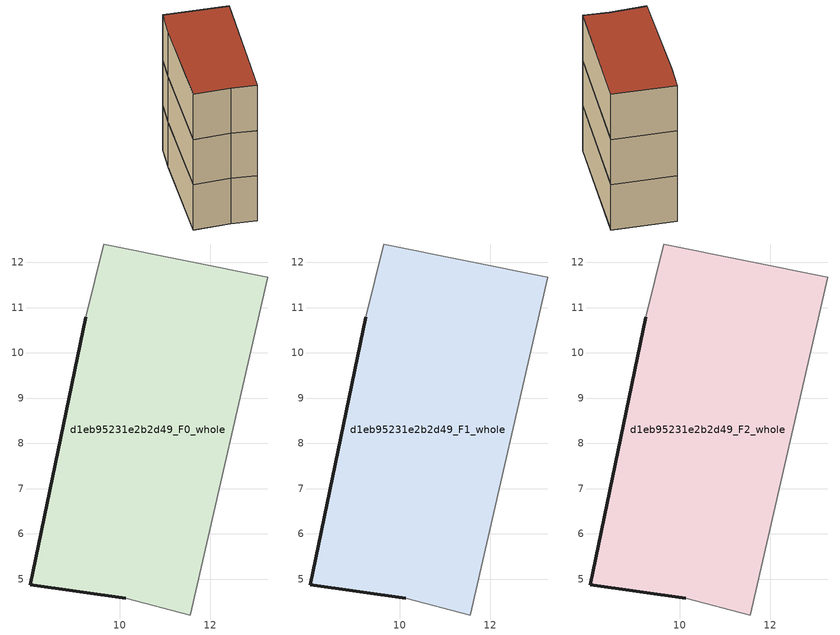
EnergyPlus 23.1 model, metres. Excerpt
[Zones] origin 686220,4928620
d1eb95231e2b2d49_F0_whole
 floor ground (EU_floor_Construction): 11.56,4.21 13.27,11.67 9.64,12.41 9.25,10.79 8.02,4.88 10.13,4.58 z0
 wall outside (EU_wall_Construction): 10.13,4.58 8.02,4.88 9.25,10.79 z0:3
 wall adiabatic (EU_wall_Construction): 9.25,10.79 9.64,12.41 13.27,11.67 11.56,4.21 10.13,4.58 z0:3
d1eb95231e2b2d49_F1_whole
 floor to d1eb95231e2b2d49_F0_whole (EU_floor_Construction): 11.56,4.21 13.27,11.67 9.64,12.41 9.25,10.79 8.02,4.88 10.13,4.58 z3
 wall outside (EU_wall_Construction): 10.13,4.58 8.02,4.88 9.25,10.79 z3:6
 wall adiabatic (EU_wall_Construction): 9.25,10.79 9.64,12.41 13.27,11.67 11.56,4.21 10.13,4.58 z3:6
d1eb95231e2b2d49_F2_whole
 floor to d1eb95231e2b2d49_F1_whole (EU_floor_Construction): 11.56,4.21 13.27,11.67 9.64,12.41 9.25,10.79 8.02,4.88 10.13,4.58 z6
 wall outside (EU_wall_Construction): 10.13,4.58 8.02,4.88 9.25,10.79 z6:9
 wall adiabatic (EU_wall_Construction): 9.25,10.79 9.64,12.41 13.27,11.67 11.56,4.21 10.13,4.58 z6:9
 roof outside (EU_roof_Construction): 13.27,11.67 11.56,4.21 10.13,4.58 8.02,4.88 9.25,10.79 9.64,12.41 z9
[Building]
EU S2 Campaign: North Axis=0; Terrain=City; Solar Distribution=FullExterior
[Site:Location]
Bologna: Latitude=44.5; Longitude=11.25; Time Zone=1; Elevation=37
[SizingPeriod:WeatherFileDays]
AnnualSizingPeriod: Begin Month=1; Begin Day of Month=1; End Month=12; End Day of Month=31; Day of Week for Start Day=Monday; Use Weather File Daylight Saving Period=No; Use Weather File Rain and Snow Indicators=No
[MATERIAL]
EU_InternalMass_Material: Roughness=MediumRough; Thickness=0.1; Conductivity=1; Density=1800; Specific Heat=900; Thermal Absorptance=0.9; Solar Absorptance=0.7; Visible Absorptance=0.7
[MATERIAL:NOMASS] Roughness=MediumRough; Thermal Absorptance=0.9; Solar Absorptance=0.7; Visible Absorptance=0.7
Name | Thermal Resistance
EU_wall_NoMass | 0.937881
EU_roof_NoMass | 0.548572
EU_floor_NoMass | 0.71348
[CONSTRUCTION]
EU_wall_Construction: EU_wall_NoMass
EU_roof_Construction: EU_roof_NoMass
EU_floor_Construction: EU_floor_NoMass
EU_InternalMass_Construction: EU_InternalMass_Material
[ZONE] Type=1; Multiplier=1; Ceiling Height=autocalculate; Volume=84.0725; Floor Area=autocalculate; Part of Total Floor Area=Yes
d1eb95231e2b2d49_F0_whole; d1eb95231e2b2d49_F1_whole; d1eb95231e2b2d49_F2_whole
[INTERNALMASS] Construction=EU_InternalMass_Construction; Surface Area=28.0237
Name | Zone or ZoneList
d1eb95231e2b2d49_F0_whole_EU_InternalMass | d1eb95231e2b2d49_F0_whole
d1eb95231e2b2d49_F1_whole_EU_InternalMass | d1eb95231e2b2d49_F1_whole
d1eb95231e2b2d49_F2_whole_EU_InternalMass | d1eb95231e2b2d49_F2_whole
[OTHEREQUIPMENT] Fuel Type=Electricity; Design Level Calculation Method=Watts/Area; Power per Zone Floor Area=1; Fraction Latent=0; Fraction Radiant=0; Fraction Lost=0; Carbon Dioxide Generation Rate=0; EndUse Subcategory=EU_Step8_InternalGains
Name | Zone or ZoneList or Space or SpaceList | Schedule
EU_Step8_InternalGain_d1eb95231e2b2d49_F0_whole_f000 | d1eb95231e2b2d49_F0_whole | EU_Step8_GainSchedule_d1eb95231e2b2d49_F0_whole_f000
EU_Step8_InternalGain_d1eb95231e2b2d49_F1_whole_f000 | d1eb95231e2b2d49_F1_whole | EU_Step8_GainSchedule_d1eb95231e2b2d49_F1_whole_f000
EU_Step8_InternalGain_d1eb95231e2b2d49_F2_whole_f000 | d1eb95231e2b2d49_F2_whole | EU_Step8_GainSchedule_d1eb95231e2b2d49_F2_whole_f000
[ZONEVENTILATION:DESIGNFLOWRATE] Schedule=EU_AlwaysOn; Design Flow Rate Calculation Method=AirChanges/Hour; Air Changes per Hour=0.687892; Ventilation Type=Natural; Fan Pressure Rise=0; Fan Total Efficiency=1; Constant Term Coefficient=1; Temperature Term Coefficient=0; Velocity Term Coefficient=0; Velocity Squared Term Coefficient=0; Minimum Indoor Temperature=-100; Maximum Indoor Temperature=100; Delta Temperature=-100; Minimum Outdoor Temperature=-100; Maximum Outdoor Temperature=100; Maximum Wind Speed=40
Name | Zone or ZoneList or Space or SpaceList
EU_ConstantAir_d1eb95231e2b2d49_F0_whole | d1eb95231e2b2d49_F0_whole
EU_ConstantAir_d1eb95231e2b2d49_F1_whole | d1eb95231e2b2d49_F1_whole
EU_ConstantAir_d1eb95231e2b2d49_F2_whole | d1eb95231e2b2d49_F2_whole
[HVACTEMPLATE:THERMOSTAT] Constant Heating Setpoint=20; Constant Cooling Setpoint=50
EU_HeatOnly_d1eb95231e2b2d49_F0_whole; EU_HeatOnly_d1eb95231e2b2d49_F1_whole; EU_HeatOnly_d1eb95231e2b2d49_F2_whole
[HVACTEMPLATE:ZONE:IDEALLOADSAIRSYSTEM] System Availability Schedule=EU_AlwaysOn; Maximum Heating Supply Air Temperature=50; Minimum Cooling Supply Air Temperature=13; Maximum Heating Supply Air Humidity Ratio=0.0156; Minimum Cooling Supply Air Humidity Ratio=0.0077; Heating Limit=NoLimit; Cooling Limit=NoLimit; Heating Availability Schedule=EU_AlwaysOn; Cooling Availability Schedule=EU_CoolingOff; Dehumidification Control Type=ConstantSensibleHeatRatio; Cooling Sensible Heat Ratio=0.7; Dehumidification Setpoint=60; Humidification Control Type=None; Humidification Setpoint=30; Outdoor Air Method=None; Outdoor Air Flow Rate per Person=0.00944; Outdoor Air Flow Rate per Zone Floor Area=0; Outdoor Air Flow Rate per Zone=0; Demand Controlled Ventilation Type=None; Outdoor Air Economizer Type=NoEconomizer; Heat Recovery Type=None; Sensible Heat Recovery Effectiveness=0.7; Latent Heat Recovery Effectiveness=0.65
Name | Template Thermostat
d1eb95231e2b2d49_F0_whole | EU_HeatOnly_d1eb95231e2b2d49_F0_whole
d1eb95231e2b2d49_F1_whole | EU_HeatOnly_d1eb95231e2b2d49_F1_whole
d1eb95231e2b2d49_F2_whole | EU_HeatOnly_d1eb95231e2b2d49_F2_whole
[SIZING:ZONE] Zone Cooling Design Supply Air Temperature Input Method=SupplyAirTemperature; Zone Cooling Design Supply Air Temperature=13; Zone Heating Design Supply Air Temperature Input Method=SupplyAirTemperature; Zone Heating Design Supply Air Temperature=50; Zone Cooling Design Supply Air Humidity Ratio=0.008; Zone Heating Design Supply Air Humidity Ratio=0.008; Cooling Design Air Flow Method=DesignDay; Cooling Design Air Flow Rate=0; Cooling Minimum Air Flow per Zone Floor Area=0.000762; Cooling Minimum Air Flow=0; Cooling Minimum Air Flow Fraction=0.2; Heating Design Air Flow Method=DesignDay; Heating Design Air Flow Rate=0; Heating Maximum Air Flow per Zone Floor Area=0.002032; Heating Maximum Air Flow=0.141576; Heating Maximum Air Flow Fraction=0.3; Account for Dedicated Outdoor Air System=No; Dedicated Outdoor Air System Control Strategy=NeutralSupplyAir; Dedicated Outdoor Air Low Setpoint Temperature for Design=autosize; Dedicated Outdoor Air High Setpoint Temperature for Design=autosize; Zone Load Sizing Method=Sensible Load Only No Latent Load; Zone Latent Cooling Design Supply Air Humidity Ratio Input Method=HumidityRatioDifference; Zone Cooling Design Supply Air Humidity Ratio Difference=0.005; Zone Latent Heating Design Supply Air Humidity Ratio Input Method=HumidityRatioDifference; Zone Humidification Design Supply Air Humidity Ratio Difference=0.005
d1eb95231e2b2d49_F0_whole; d1eb95231e2b2d49_F1_whole; d1eb95231e2b2d49_F2_whole
[SCHEDULE:CONSTANT]
Name | Hourly Value
EU_AlwaysOn | 1
EU_CoolingOff | 0
[SCHEDULE:FILE] Column Number=1; Rows to Skip at Top=0; Number of Hours of Data=8760; Column Separator=Comma; Interpolate to Timestep=No; Minutes per Item=60; Adjust Schedule for Daylight Savings=Yes
Name | File
EU_Step8_GainSchedule_d1eb95231e2b2d49_F0_whole_f000 | ../../schedules/d1eb95231e2b2d49/d1eb95231e2b2d49_F0_whole_f000_gain.csv
EU_Step8_GainSchedule_d1eb95231e2b2d49_F1_whole_f000 | ../../schedules/d1eb95231e2b2d49/d1eb95231e2b2d49_F1_whole_f000_gain.csv
EU_Step8_GainSchedule_d1eb95231e2b2d49_F2_whole_f000 | ../../schedules/d1eb95231e2b2d49/d1eb95231e2b2d49_F2_whole_f000_gain.csv
